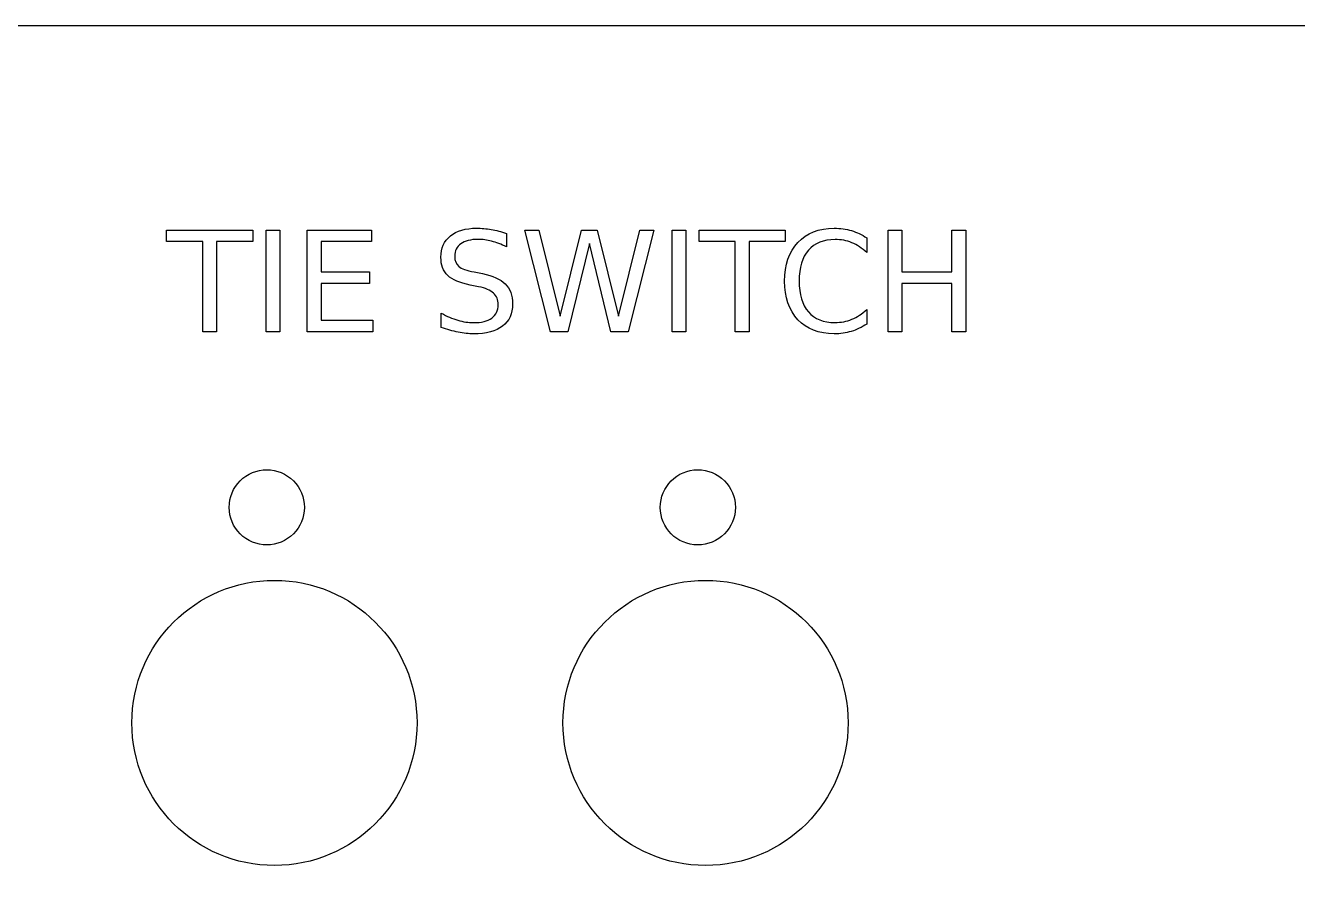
# Model space of a CAD drawing. Extents: x 30 to 245, y 40 to 174.
# Drawn here: x 83.9 to 136.4, y 139.2 to 174.5 of the extents above; entities that cross this region are included whole.
import ezdxf

# ---------------------------------------------------------------- set-up
doc = ezdxf.new("R2010")
doc.units = 0
doc.layers.add('Calque_1', color=7, linetype='CONTINUOUS')

msp = doc.modelspace()

# ---------------------------------------------------------------- linework, layer by layer
at = {"layer": 'Calque_1', "color": 1}
for points in [[(30, 174.5), (245, 174.5), (245, 39.5), (30, 39.5)], [(95.452496, 154.625)], [(113.2325, 154.625)], [(100.1, 145.735)], [(117.88, 145.735)]]:
    msp.add_lwpolyline(points, close=True, dxfattribs=at)
at = {"layer": 'Calque_1', "color": 7}
for points in [[(89.770626, 166.06207), (93.322814, 166.06207), (93.322814, 165.58394), (91.832189, 165.58394), (91.832189, 161.86301), (91.261251, 161.86301), (91.261251, 165.58394), (89.770626, 165.58394)], [(93.874064, 166.06207), (94.442189, 166.06207), (94.442189, 161.86301), (93.874064, 161.86301)], [(95.572814, 166.06207), (98.227814, 166.06207), (98.227814, 165.58394), (96.140939, 165.58394), (96.140939, 164.34082), (98.140626, 164.34082), (98.140626, 163.86269), (96.140939, 163.86269), (96.140939, 162.34113), (98.278439, 162.34113), (98.278439, 161.86301), (95.572814, 161.86301)], [(103.7875, 165.92431)], [(104.5525, 166.06207), (105.12625, 166.06207), (106.00937, 162.51269), (106.88969, 166.06207), (107.52812, 166.06207), (108.41125, 162.51269), (109.29156, 166.06207), (109.86813, 166.06207), (108.81344, 161.86301), (108.09906, 161.86301), (107.21312, 165.50801), (106.31875, 161.86301), (105.60437, 161.86301)], [(110.61906, 166.06207), (111.18719, 166.06207), (111.18719, 161.86301), (110.61906, 161.86301)], [(111.73563, 166.06207), (115.28781, 166.06207), (115.28781, 165.58394), (113.79719, 165.58394), (113.79719, 161.86301), (113.22625, 161.86301), (113.22625, 165.58394), (111.73563, 165.58394)], [(119.52906, 166.06207), (120.09719, 166.06207), (120.09719, 164.34082), (122.16156, 164.34082), (122.16156, 166.06207), (122.72969, 166.06207), (122.72969, 161.86301), (122.16156, 161.86301), (122.16156, 163.86269), (120.09719, 163.86269), (120.09719, 161.86301), (119.52906, 161.86301)], [(118.64594, 165.73863)]]:
    msp.add_lwpolyline(points, close=True, dxfattribs=at)
for points in [[(103.7875, 165.92426), (103.7875, 165.37019)], [(118.64594, 165.73863), (118.64594, 165.13957)], [(102.45719, 164.33515), (102.80031, 164.26485)], [(102.63437, 163.72489), (102.28844, 163.79239)], [(118.64594, 162.77988), (118.64594, 162.18644)], [(101.10156, 162.0486), (101.10156, 162.6336)]]:
    msp.add_lwpolyline(points, dxfattribs=at)
for points in [[(101.08469, 164.93989), (101.08469, 165.311143), (101.215, 165.603643), (101.47562, 165.81739)], [(101.47562, 165.81739), (101.73812, 166.031143), (102.09906, 166.13802), (102.55844, 166.13802)], [(102.55844, 166.13802), (102.755313, 166.13802), (102.955937, 166.12022), (103.16031, 166.08462)], [(103.16031, 166.08462), (103.364683, 166.04902), (103.573747, 165.995583), (103.7875, 165.92431)], [(115.80813, 165.55301), (116.17375, 165.94301), (116.674373, 166.13801), (117.31, 166.13801)], [(117.31, 166.13801), (117.561253, 166.13801), (117.797503, 166.10426), (118.01875, 166.03676)], [(118.01875, 166.03676), (118.241877, 165.97116), (118.45094, 165.871783), (118.64594, 165.73863)], [(101.90594, 165.49672), (101.73906, 165.37672), (101.65562, 165.206093), (101.65562, 164.98484)], [(102.62312, 165.67672), (102.313747, 165.67672), (102.074687, 165.61672), (101.90594, 165.49672)], [(103.17719, 165.60082), (102.985937, 165.65142), (102.801247, 165.67672), (102.62312, 165.67672)], [(103.7875, 165.37019), (103.571873, 165.473317), (103.368437, 165.550193), (103.17719, 165.60082)], [(115.25969, 163.95832), (115.25969, 164.63332), (115.442503, 165.164883), (115.80813, 165.55301)], [(117.34375, 165.67113), (116.86375, 165.67113), (116.49625, 165.523943), (116.24125, 165.22957)], [(118.03281, 165.53894), (117.81719, 165.627067), (117.587503, 165.67113), (117.34375, 165.67113)], [(118.64594, 165.13957), (118.454687, 165.317697), (118.25031, 165.45082), (118.03281, 165.53894)], [(101.36875, 164.18895), (101.179377, 164.36895), (101.08469, 164.619263), (101.08469, 164.93989)], [(101.65562, 164.98484), (101.65562, 164.799213), (101.710933, 164.65859), (101.82156, 164.56297)], [(116.24125, 165.22957), (115.98625, 164.93707), (115.85875, 164.51332), (115.85875, 163.95832)], [(101.82156, 164.56297), (101.93406, 164.469217), (102.145937, 164.393277), (102.45719, 164.33515)], [(102.80031, 164.26485), (103.224063, 164.184223), (103.53625, 164.041723), (103.73687, 163.83735)], [(102.28844, 163.79239), (101.864687, 163.876763), (101.558123, 164.00895), (101.36875, 164.18895)], [(103.25594, 163.46333), (103.130313, 163.579577), (102.923123, 163.666763), (102.63437, 163.72489)], [(103.73687, 163.83735), (103.93937, 163.63485), (104.04062, 163.362977), (104.04062, 163.02173)], [(115.80813, 162.36363), (115.442503, 162.75363), (115.25969, 163.285193), (115.25969, 163.95832)], [(115.85875, 163.95832), (115.85875, 163.405193), (115.98625, 162.981443), (116.24125, 162.68707)], [(103.44719, 162.97958), (103.44719, 163.185827), (103.38344, 163.347077), (103.25594, 163.46333)], [(103.18281, 162.43395), (103.359063, 162.56145), (103.44719, 162.743327), (103.44719, 162.97958)], [(104.04062, 163.02173), (104.04062, 162.61485), (103.903747, 162.30641), (103.63, 162.09641)], [(116.24125, 162.68707), (116.49625, 162.39457), (116.86375, 162.24832), (117.34375, 162.24832)], [(118.03281, 162.38051), (118.25031, 162.46863), (118.454687, 162.601753), (118.64594, 162.77988)], [(101.10156, 162.6336), (101.332187, 162.504227), (101.558123, 162.406727), (101.77937, 162.3411)], [(101.77937, 162.3411), (102.000623, 162.2755), (102.218123, 162.2427), (102.43187, 162.2427)], [(102.43187, 162.2427), (102.75625, 162.2427), (103.006563, 162.30645), (103.18281, 162.43395)], [(117.31, 161.78144), (116.674373, 161.78144), (116.17375, 161.975503), (115.80813, 162.36363)], [(117.34375, 162.24832), (117.587503, 162.24832), (117.81719, 162.292383), (118.03281, 162.38051)], [(118.64594, 162.18644), (118.447187, 162.05144), (118.23625, 161.95019), (118.01313, 161.88269)], [(101.79625, 161.84891), (101.573123, 161.89391), (101.34156, 161.960473), (101.10156, 162.0486)], [(102.43187, 161.78141), (102.233123, 161.78141), (102.02125, 161.80391), (101.79625, 161.84891)], [(103.63, 162.09641), (103.358127, 161.88641), (102.95875, 161.78141), (102.43187, 161.78141)], [(118.01313, 161.88269), (117.791877, 161.81519), (117.5575, 161.78144), (117.31, 161.78144)]]:
    msp.add_open_spline(points, degree=3, dxfattribs=at)
at = {"layer": 'Calque_1', "color": 1}
for points in [[(92.80648, 155.721016), (93.097162, 156.011697), (93.49141, 156.175), (93.902496, 156.175)], [(93.902496, 156.175), (94.313582, 156.175), (94.70783, 156.011697), (94.998512, 155.721016)], [(110.1325, 154.625), (110.1325, 155.481041), (110.826459, 156.175), (111.6825, 156.175)], [(111.6825, 156.175), (112.093586, 156.175), (112.487834, 156.011697), (112.778516, 155.721016)], [(92.352496, 154.625), (92.352496, 155.036086), (92.515799, 155.430334), (92.80648, 155.721016)], [(94.998512, 155.721016), (95.289193, 155.430334), (95.452496, 155.036086), (95.452496, 154.625)], [(112.778516, 155.721016), (113.069197, 155.430334), (113.2325, 155.036086), (113.2325, 154.625)], [(92.80648, 153.528984), (92.515799, 153.819666), (92.352496, 154.213914), (92.352496, 154.625)], [(95.452496, 154.625), (95.452496, 154.213914), (95.289193, 153.819666), (94.998512, 153.528984)], [(111.6825, 153.075), (110.826459, 153.075), (110.1325, 153.768959), (110.1325, 154.625)], [(113.2325, 154.625), (113.2325, 154.213914), (113.069197, 153.819666), (112.778516, 153.528984)], [(93.902496, 153.075), (93.49141, 153.075), (93.097162, 153.238303), (92.80648, 153.528984)], [(94.998512, 153.528984), (94.70783, 153.238303), (94.313582, 153.075), (93.902496, 153.075)], [(112.778516, 153.528984), (112.487834, 153.238303), (112.093586, 153.075), (111.6825, 153.075)], [(88.340001, 145.735), (88.340001, 148.982434), (90.972567, 151.615), (94.220001, 151.615)], [(94.220001, 151.615), (97.467435, 151.614999), (100.1, 148.982434), (100.1, 145.735)], [(106.12, 145.735), (106.12, 148.982434), (108.752566, 151.615), (112, 151.615)], [(112, 151.615), (115.247434, 151.615), (117.88, 148.982434), (117.88, 145.735)], [(94.220001, 139.855), (90.972567, 139.855), (88.340001, 142.487566), (88.340001, 145.735)], [(100.1, 145.735), (100.1, 142.487566), (97.467435, 139.855001), (94.220001, 139.855)], [(112, 139.855), (108.752566, 139.855), (106.12, 142.487566), (106.12, 145.735)], [(117.88, 145.735), (117.88, 142.487566), (115.247434, 139.855), (112, 139.855)]]:
    msp.add_open_spline(points, degree=3, dxfattribs=at)

doc.saveas('drawing.dxf')
